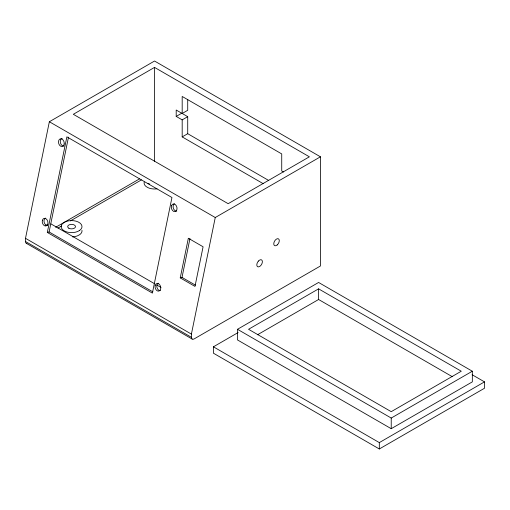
<?xml version="1.0" encoding="UTF-8"?>
<svg xmlns="http://www.w3.org/2000/svg" width="510" height="510" viewBox="0 0 510 510"><rect width="100%" height="100%" fill="white"/><g stroke="black" fill="none" stroke-linecap="round" stroke-linejoin="round"><path stroke-width="0.76" d="M25.5 238.317L49.355 121.743L154.536 61.021L320.439 156.806L320.439 265.99L194.17 338.895A3.908 2.257 -60 0 1 191.403 337.295L25.5 241.51L25.5 238.317L191.403 334.101L191.403 337.295M47.315 232.439L66.874 136.846L171.947 197.51L152.388 293.097L47.315 232.439L49.094 231.961L152.796 291.828M49.094 231.961L68.499 137.145M180.234 277.893L188.343 238.259L203.088 246.77L194.979 286.41L180.234 277.893L182.013 277.414L195.419 285.154M182.013 277.414L189.962 238.559M191.403 334.101L215.258 217.528L320.439 156.806M154.536 67.403L73.319 114.297L228.161 203.694L309.379 156.806L154.536 67.403L154.536 161.511M268.725 180.476L187.718 133.703L187.718 116.675L176.199 110.026L176.199 116.414L181.726 113.22M176.199 116.414L182.185 119.869L187.718 116.675M182.185 119.869L182.185 136.897L187.718 133.703M55.647 227.301L139.428 178.927M57.981 228.085L61.429 226.089M70.393 220.913L141.429 179.902M237.488 329.294L318.597 282.463L472.336 371.223L472.336 381.869L391.227 428.693L237.488 339.934L237.488 329.294L391.227 418.053L472.336 371.223M472.107 374.716L484.5 381.869L484.5 388.25L379.319 448.978L213.416 353.194L213.416 346.813L238.164 332.52M318.597 288.851L248.548 329.294L391.227 411.666L461.276 371.223L318.597 288.851L318.597 299.491L452.313 376.692M257.474 334.783L318.597 299.491M213.416 346.813L379.319 442.597L484.5 381.869M45.753 225.254L47.959 224.661M283.528 171.991L281.73 170.952L281.73 153.924L182.185 96.454L182.185 113.488L187.718 110.294L187.718 99.456M182.185 136.897L263.192 183.67M49.355 121.743L215.258 217.528M50.898 223.877L154.81 283.872M156.876 285.065L161.007 287.449M26.31 243.302L192.213 339.086M391.227 418.053L391.227 428.693M379.319 442.597L379.319 448.978M160.446 290.643A3.908 2.767 75 0 1 157.054 287.678A3.908 2.767 75 0 1 158.234 283.209M47.634 225.509A3.908 2.767 75 0 1 44.242 222.545A3.908 2.767 75 0 1 45.422 218.082M64.101 145.968A3.908 2.767 75 0 1 62.628 145.784L61.914 145.312A3.908 2.767 75 0 1 60.288 141.321A3.908 2.767 75 0 1 62.175 138.388M176.766 211.127A3.908 2.767 75 0 1 173.177 205.785L173.438 204.924A3.908 2.767 75 0 1 174.458 203.739M26.883 243.48A3.908 2.257 -60 0 1 25.5 241.51M157.054 188.821A10.429 6.018 0 0 1 148.04 187.686L146.153 186.558A10.429 6.018 0 0 1 144.222 182.089M81.976 230.361A10.429 6.018 0 0 1 79.554 234.753L77.539 235.811A10.429 6.018 0 0 1 72.465 236.869M149.761 184.072A10.429 6.018 0 0 1 148.04 183.434M64.171 143.992L63.941 144.878A3.908 2.767 75 0 1 60.849 146.255L60.135 145.79A3.908 2.767 75 0 1 58.682 140.709A3.908 2.767 75 0 1 62.118 139.179A3.908 2.767 75 0 1 64.171 143.992M171.66 205.396L171.398 206.257A3.908 2.767 75 0 0 174.745 211.631A3.908 2.767 75 0 0 176.466 206.065A3.908 2.767 75 0 0 171.66 205.396M258.436 261.069L257.824 261.866A3.908 2.257 -60 0 0 257.085 266.086L257.467 266.571A3.908 2.257 -60 0 0 260.75 265.531L261.362 264.735A3.908 2.257 -60 0 0 262.102 260.514L261.719 260.03A3.908 2.257 -60 0 0 258.436 261.069M79.554 230.494L77.539 231.553A10.429 6.018 0 0 1 63.578 230.469A10.429 6.018 0 0 1 64.234 222.341A10.429 6.018 0 0 1 78.31 222.009L80.14 223.176A10.429 6.018 0 0 1 79.554 230.494M155.142 285.696A3.908 2.767 75 0 0 158.667 291.121A3.908 2.767 75 0 0 159.904 285.058A3.908 2.767 75 0 0 155.142 285.696M42.324 220.562A3.908 2.767 75 0 0 45.855 225.987A3.908 2.767 75 0 0 47.092 219.925A3.908 2.767 75 0 0 42.324 220.562M277.242 244.908A3.908 2.257 -60 0 0 278.479 238.852A3.908 2.257 -60 0 0 273.857 242.951A3.908 2.257 -60 0 0 277.242 244.908M68.818 228.212A3.908 2.257 0 0 0 75.359 227.199A3.908 2.257 0 0 0 70.571 224.432A3.908 2.257 0 0 0 68.818 228.212"/></g></svg>
